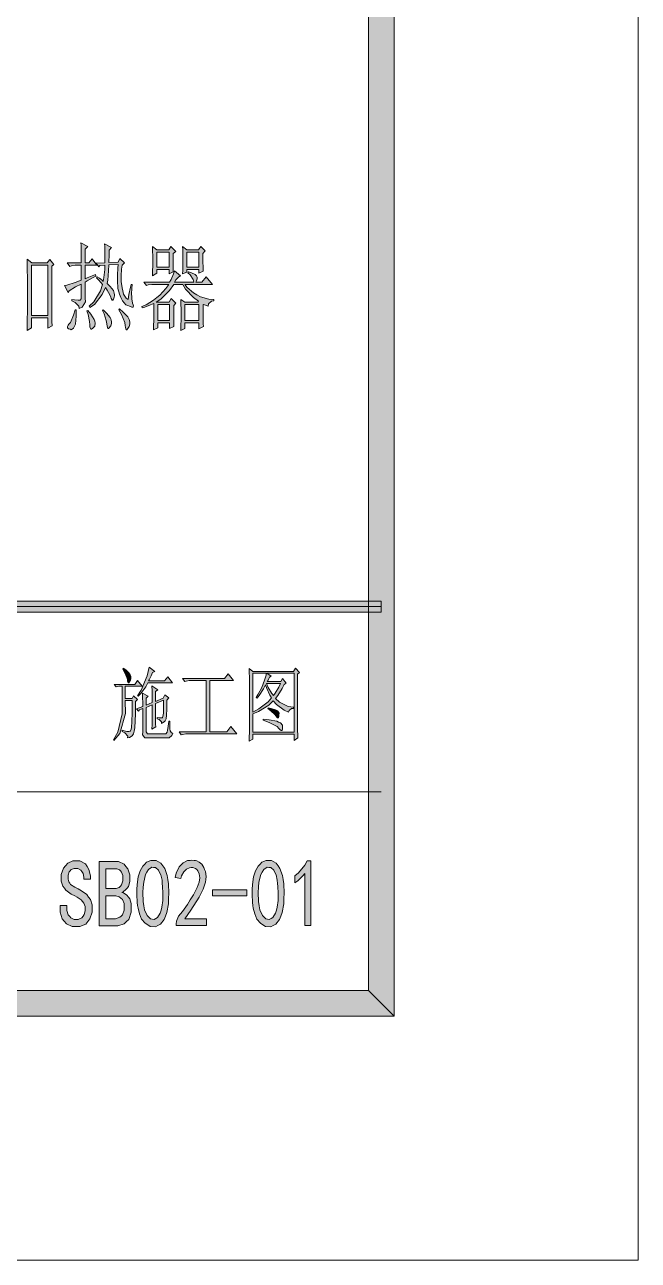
# Model space of a CAD drawing. Header units: millimetres. Extents: x 0 to 829, y 0 to 586.
# Drawn here: x 805.62 to 829.15, y 0 to 47.38 of the extents above; entities that cross this region are included whole.
import ezdxf

# ---------------------------------------------------------------- set-up
doc = ezdxf.new("R2010")
doc.units = ezdxf.units.MM

msp = doc.modelspace()

# ---------------------------------------------------------------- hatches: boundary and pattern name
h = msp.add_hatch(color=0)
h.dxf.hatch_style = 2
h.paths.add_polyline_path([(819.788528, 9.36625), (818.80075, 10.3505), (818.80075, 575.281778), (819.788528, 576.266028)])
h = msp.add_hatch(color=0)
h.dxf.hatch_style = 2
h.paths.add_polyline_path([(807.787028, 38.241111), (807.787028, 38.530389), (807.779972, 38.911389), (807.772917, 39.010167), (808.033972, 38.876111), (807.938722, 38.773806), (807.938722, 38.241111), (808.079833, 38.241111), (808.210361, 38.403389), (808.38675, 38.152917), (807.938722, 38.152917), (807.938722, 37.637861), (808.009278, 37.669611), (808.210361, 37.75075), (808.337361, 37.800139), (808.351472, 37.740167), (808.213889, 37.669611), (808.009278, 37.549667), (807.938722, 37.507333), (807.938722, 36.886444), (807.945778, 36.748861), (807.825833, 36.547778), (807.702361, 36.491333), (807.695306, 36.586583), (807.554194, 36.731222), (807.420139, 36.784139), (807.420139, 36.844111), (807.525972, 36.83), (807.670611, 36.812361), (807.709417, 36.812361), (807.748222, 36.812361), (807.787028, 36.865278), (807.787028, 36.918194), (807.787028, 37.43325), (807.571833, 37.330944), (807.324889, 37.168667), (807.289611, 37.108694), (807.1485, 37.373278), (807.236694, 37.387389), (807.554194, 37.489694), (807.787028, 37.581417), (807.787028, 38.152917), (807.631806, 38.152917), (807.554194, 38.152917), (807.413083, 38.13175), (807.349583, 38.110583), (807.24375, 38.241111)])
h = msp.add_hatch(color=0)
h.dxf.hatch_style = 2
h.paths.add_polyline_path([(808.362056, 38.227), (808.693667, 38.241111), (808.693667, 38.498639), (808.686611, 38.869056), (808.679556, 38.978417), (808.951194, 38.83025), (808.855944, 38.727944), (808.852417, 38.530389), (808.845361, 38.294028), (808.845361, 38.255222), (809.198139, 38.272861), (809.268694, 38.4175), (809.445083, 38.241111), (809.353361, 38.152917), (809.335722, 37.997694), (809.318083, 37.747222), (809.318083, 37.651972), (809.318083, 37.5285), (809.349833, 37.285083), (809.381583, 37.168667), (809.413333, 37.048722), (809.515639, 36.886444), (809.589722, 36.844111), (809.617944, 37.027556), (809.670861, 37.313306), (809.695556, 37.415611), (809.741417, 37.415611), (809.730833, 37.278028), (809.72025, 37.045194), (809.723778, 36.953472), (809.727306, 36.86175), (809.752, 36.703), (809.776694, 36.635972), (809.794333, 36.593639), (809.776694, 36.547778), (809.741417, 36.547778), (809.730833, 36.547778), (809.642639, 36.579528), (809.568556, 36.60775), (809.498, 36.635972), (809.367472, 36.791194), (809.311028, 36.918194), (809.254583, 37.041667), (809.194611, 37.267444), (809.187556, 37.366222), (809.1805, 37.465), (809.176972, 37.616694), (809.176972, 37.666083), (809.176972, 37.786028), (809.187556, 38.043556), (809.198139, 38.184667), (808.845361, 38.167028), (808.838306, 37.94125), (808.803028, 37.577889), (808.774806, 37.447361), (808.891222, 37.338), (809.02175, 37.17925), (809.035861, 37.129861), (809.046444, 37.084), (809.057028, 37.0205), (809.057028, 37.006389), (809.057028, 36.981694), (809.046444, 36.92525), (809.035861, 36.886444), (809.02175, 36.851167), (809.000583, 36.812361), (808.986472, 36.812361), (808.975889, 36.812361), (808.940611, 36.872333), (808.915917, 36.932306), (808.880639, 37.0205), (808.781861, 37.203944), (808.714833, 37.299194), (808.591361, 37.034611), (808.2915, 36.650083), (808.115111, 36.533667), (808.090417, 36.579528), (808.266806, 36.755917), (808.520806, 37.175722), (808.598417, 37.415611), (808.5455, 37.482639), (808.432611, 37.609639), (808.376167, 37.666083), (808.397333, 37.711944), (808.482, 37.659028), (808.598417, 37.570833), (808.633694, 37.535556), (808.658389, 37.683722), (808.686611, 37.990639), (808.693667, 38.152917), (808.503167, 38.138806), (808.457306, 38.096472)])
h = msp.add_hatch(color=0)
h.paths.add_polyline_path([(810.517528, 37.743694), (810.524583, 37.891861), (810.531639, 38.181139), (810.531639, 38.325778), (810.531639, 38.466889), (810.524583, 38.745583), (810.517528, 38.876111), (810.683333, 38.742056), (811.141944, 38.742056), (811.226611, 38.876111), (811.413583, 38.685611), (811.30775, 38.597417), (811.30775, 38.332833), (811.314806, 37.987111), (811.318333, 37.905972), (811.156056, 37.817778), (811.156056, 37.994167), (810.683333, 37.994167), (810.683333, 37.846)])
h.paths.add_polyline_path([(810.683333, 38.653861), (810.683333, 38.082361), (811.156056, 38.082361), (811.156056, 38.653861)])
h = msp.add_hatch(color=0)
h.paths.add_polyline_path([(811.674639, 37.817778), (811.678167, 37.948306), (811.685222, 38.216417), (811.685222, 38.354), (811.685222, 38.488056), (811.678167, 38.752639), (811.674639, 38.876111), (811.836917, 38.742056), (812.284944, 38.742056), (812.369611, 38.876111), (812.546, 38.699722), (812.45075, 38.597417), (812.45075, 38.354), (812.457806, 38.015333), (812.461333, 37.920083), (812.299056, 37.846), (812.299056, 37.994167), (811.836917, 37.994167), (811.836917, 37.891861)])
h.paths.add_polyline_path([(811.836917, 38.653861), (811.836917, 38.082361), (812.299056, 38.082361), (812.299056, 38.653861)])
h = msp.add_hatch(color=0)
h.paths.add_polyline_path([(806.654611, 38.114111), (806.654611, 36.505444), (806.654611, 36.329056), (806.661667, 35.990389), (806.665194, 35.828111), (806.499389, 35.739917), (806.499389, 36.138556), (805.874972, 36.138556), (805.874972, 35.754028), (805.712694, 35.651722), (805.716222, 35.881028), (805.723278, 36.565417), (805.723278, 37.024028), (805.723278, 37.479111), (805.716222, 38.1635), (805.712694, 38.392806), (805.889083, 38.244639), (806.478222, 38.244639), (806.584056, 38.378694), (806.73575, 38.184667)])
h.paths.add_polyline_path([(805.874972, 38.156444), (805.874972, 36.22675), (806.499389, 36.22675), (806.499389, 38.156444)])
h = msp.add_hatch(color=0)
h.paths.add_polyline_path([(812.461333, 36.6395), (812.461333, 36.329056), (812.468389, 35.90925), (812.475444, 35.799889), (812.299056, 35.711694), (812.299056, 35.948056), (811.766361, 35.948056), (811.766361, 35.725806), (811.604083, 35.651722), (811.607611, 35.806944), (811.614667, 36.113861), (811.614667, 36.262028), (811.614667, 36.413722), (811.607611, 36.706528), (811.604083, 36.844111), (811.766361, 36.741806), (812.263778, 36.741806), (812.284944, 36.770028), (812.087389, 36.911139), (811.784, 37.235694), (811.685222, 37.419139), (811.332444, 37.419139), (811.177222, 37.189833), (810.842083, 36.851167), (810.658639, 36.741806), (811.156056, 36.741806), (811.237194, 36.875861), (811.413583, 36.699472), (811.332444, 36.611278), (811.332444, 36.300833), (811.335972, 35.895139), (811.343028, 35.799889), (811.177222, 35.725806), (811.177222, 35.948056), (810.718611, 35.948056), (810.718611, 35.754028), (810.552806, 35.679944), (810.559861, 35.806944), (810.566917, 36.071528), (810.566917, 36.212639), (810.566917, 36.350222), (810.566917, 36.586583), (810.566917, 36.681833), (810.446972, 36.632444), (810.224722, 36.551306), (810.118889, 36.519556), (810.104778, 36.565417), (810.270583, 36.6395), (810.559861, 36.812361), (810.683333, 36.911139), (810.806806, 37.009917), (811.036111, 37.263917), (811.141944, 37.419139), (810.5775, 37.419139), (810.499889, 37.419139), (810.358778, 37.397972), (810.295278, 37.373278), (810.189444, 37.507333), (811.177222, 37.507333), (811.230139, 37.609639), (811.325389, 37.824833), (811.367722, 37.934194), (811.589972, 37.743694), (811.533528, 37.711944), (811.420639, 37.595528), (811.367722, 37.507333), (812.108556, 37.507333), (812.080333, 37.609639), (811.960389, 37.786028), (811.872194, 37.860111), (811.896889, 37.905972), (812.009778, 37.867167), (812.150889, 37.800139), (812.179111, 37.771917), (812.210861, 37.743694), (812.239083, 37.690778), (812.239083, 37.669611), (812.239083, 37.630806), (812.210861, 37.549667), (812.179111, 37.507333), (812.415472, 37.507333), (812.581278, 37.711944), (812.817639, 37.419139), (811.755778, 37.419139), (811.854556, 37.299194), (812.087389, 37.101639), (812.221444, 37.0205), (812.3555, 36.939361), (812.680056, 36.851167), (812.874083, 36.844111), (812.874083, 36.784139), (812.782361, 36.770028), (812.669472, 36.667722), (812.651833, 36.579528), (812.475444, 36.653611)])
h.paths.add_polyline_path([(811.766361, 36.653611), (811.766361, 36.03625), (812.299056, 36.03625), (812.299056, 36.653611)])
h.paths.add_polyline_path([(810.718611, 36.653611), (810.718611, 36.03625), (811.177222, 36.03625), (811.177222, 36.653611)])
h = msp.add_hatch(color=0)
h.dxf.hatch_style = 2
h.paths.add_polyline_path([(807.550667, 36.445472), (807.596528, 36.445472), (807.596528, 36.202056), (807.56125, 35.888083), (807.525972, 35.814), (807.490694, 35.739917), (807.406028, 35.679944), (807.356639, 35.697583), (807.303722, 35.711694), (807.254333, 35.754028), (807.254333, 35.785778), (807.254333, 35.806944), (807.286083, 35.856333), (807.314306, 35.888083), (807.374278, 35.962167), (807.490694, 36.240861)])
h = msp.add_hatch(color=0)
h.dxf.hatch_style = 2
h.paths.add_polyline_path([(808.044556, 36.41725), (808.157444, 36.283194), (808.284444, 36.078583), (808.302083, 36.0045), (808.319722, 35.930417), (808.302083, 35.817528), (808.266806, 35.775194), (808.231528, 35.736389), (808.185667, 35.697583), (808.175083, 35.697583), (808.150389, 35.697583), (808.122167, 35.785778), (808.115111, 35.873972), (808.108056, 35.997444), (808.051611, 36.262028), (807.998694, 36.403139)])
h = msp.add_hatch(color=0)
h.dxf.hatch_style = 2
h.paths.add_polyline_path([(808.633694, 36.445472), (808.757167, 36.322), (808.898278, 36.149139), (808.915917, 36.09975), (808.933556, 36.053889), (808.951194, 35.983333), (808.951194, 35.962167), (808.951194, 35.916306), (808.9265, 35.835167), (808.898278, 35.799889), (808.873583, 35.761083), (808.838306, 35.725806), (808.810083, 35.725806), (808.774806, 35.814), (808.764222, 35.902194), (808.746583, 36.032722), (808.661917, 36.29025), (808.598417, 36.41725)])
h = msp.add_hatch(color=0)
h.dxf.hatch_style = 2
h.paths.add_polyline_path([(809.222833, 36.445472), (809.258111, 36.477222), (809.399222, 36.350222), (809.568556, 36.173833), (809.59325, 36.124444), (809.621472, 36.071528), (809.646167, 35.983333), (809.646167, 35.944528), (809.646167, 35.895139), (809.625, 35.803417), (809.600306, 35.761083), (809.575611, 35.722278), (809.540333, 35.679944), (809.52975, 35.679944), (809.512111, 35.679944), (809.480361, 35.761083), (809.469778, 35.842222), (809.452139, 35.962167), (809.328667, 36.262028)])
h = msp.add_hatch(color=0)
h.dxf.hatch_style = 2
h.paths.add_polyline_path([(769.958667, 24.853194), (769.958667, 25.276528), (819.294639, 25.276528), (819.294639, 24.853194)])
h = msp.add_hatch(color=0)
h.dxf.hatch_style = 2
h.paths.add_polyline_path([(809.399222, 22.70125), (809.494472, 22.634222), (809.614417, 22.528389), (809.639111, 22.489583), (809.663806, 22.450778), (809.6885, 22.380222), (809.6885, 22.348472), (809.6885, 22.313194), (809.670861, 22.242639), (809.649694, 22.210889), (809.632056, 22.175611), (809.607361, 22.143861), (809.586194, 22.143861), (809.5615, 22.203833), (809.554444, 22.263806), (809.533278, 22.348472), (809.445083, 22.549556), (809.378056, 22.665972)])
h = msp.add_hatch(color=0)
h.dxf.hatch_style = 2
h.paths.add_polyline_path([(810.394056, 22.736528), (810.60925, 22.581306), (810.521056, 22.531917), (810.468139, 22.4155), (810.390528, 22.260278), (810.365833, 22.217944), (810.976139, 22.217944), (811.103139, 22.373167), (811.286583, 22.143861), (810.337611, 22.143861), (810.26, 21.992167), (810.076556, 21.731111), (809.970722, 21.625278), (809.938972, 21.646444), (810.090667, 21.858111), (810.316444, 22.404917)])
h = msp.add_hatch(color=0)
h.dxf.hatch_style = 2
h.paths.add_polyline_path([(811.671111, 22.302611), (813.279778, 22.302611), (813.424417, 22.482528), (813.629028, 22.232056), (812.718861, 22.232056), (812.718861, 20.2565), (813.367972, 20.2565), (813.53025, 20.461111), (813.7525, 20.182417), (811.858083, 20.182417), (811.794583, 20.182417), (811.678167, 20.164778), (811.62525, 20.147139), (811.537056, 20.2565), (812.574222, 20.2565), (812.574222, 22.232056), (811.992139, 22.232056), (811.928639, 22.232056), (811.812222, 22.210889), (811.759306, 22.19325)])
h = msp.add_hatch(color=0)
h.paths.add_polyline_path([(816.087889, 22.471944), (816.087889, 20.464639), (816.087889, 20.341167), (816.091417, 20.125972), (816.094944, 20.027194), (815.950306, 19.931944), (815.950306, 20.171833), (814.373389, 20.171833), (814.373389, 19.977806), (814.22875, 19.90725), (814.232278, 20.027194), (814.239333, 20.274139), (814.239333, 20.401139), (814.239333, 22.228528), (814.239333, 22.330833), (814.232278, 22.563667), (814.22875, 22.690667), (814.373389, 22.581306), (815.932667, 22.581306), (815.999694, 22.70125), (816.154917, 22.5425)])
h.paths.add_polyline_path([(814.373389, 20.245917), (815.950306, 20.245917), (815.950306, 22.507222), (814.906083, 22.507222), (815.068361, 22.397861), (815.011917, 22.362583), (814.983694, 22.309667), (814.937833, 22.221472), (814.923722, 22.19325), (815.438778, 22.19325), (815.505806, 22.302611), (815.650444, 22.133278), (815.572833, 22.073306), (815.491694, 21.925139), (815.322361, 21.660556), (815.234167, 21.540611), (815.385861, 21.3995), (815.728056, 21.237222), (815.922083, 21.212528), (815.922083, 21.163139), (815.848, 21.159611), (815.756278, 21.085528), (815.738639, 21.0185), (815.569306, 21.099639), (815.272972, 21.314833), (815.145972, 21.455944), (814.976639, 21.286611), (814.592111, 21.036139), (814.373389, 20.958528)])
h.paths.add_polyline_path([(814.373389, 22.507222), (814.373389, 21.0185), (814.599167, 21.141972), (814.955472, 21.413611), (815.078944, 21.565306), (815.015444, 21.674667), (814.906083, 21.921611), (814.856694, 22.059194), (814.779083, 21.9075), (814.616806, 21.6535), (814.528611, 21.551194), (814.500389, 21.575889), (814.578, 21.702889), (814.708528, 21.967472), (814.761444, 22.101528), (814.814361, 22.239111), (814.877861, 22.440194), (814.884917, 22.507222)])
h.paths.add_polyline_path([(814.8955, 22.119167), (814.962528, 21.967472), (815.093056, 21.734639), (815.156556, 21.649972), (815.223583, 21.745222), (815.361167, 21.981583), (815.428194, 22.119167)])
h = msp.add_hatch(color=0)
h.dxf.hatch_style = 2
h.paths.add_polyline_path([(809.039389, 19.931944), (809.02175, 19.953111), (809.184028, 20.245917), (809.349833, 20.958528), (809.349833, 21.381861), (809.349833, 22.013333), (809.233417, 22.013333), (809.127583, 21.988639), (809.049972, 22.083889), (809.843722, 22.083889), (809.949556, 22.228528), (810.122417, 22.013333), (809.476833, 22.013333), (809.476833, 21.537083), (809.737889, 21.537083), (809.794333, 21.646444), (809.938972, 21.501806), (809.871944, 21.43125), (809.861361, 20.958528), (809.843722, 20.418778), (809.833139, 20.35175), (809.822556, 20.284722), (809.787278, 20.182417), (809.762583, 20.147139), (809.734361, 20.111861), (809.635583, 20.051889), (809.5615, 20.027194), (809.568556, 20.094222), (809.462722, 20.221222), (809.349833, 20.281194), (809.360417, 20.330583), (809.430972, 20.305889), (809.540333, 20.277667), (809.575611, 20.274139), (809.614417, 20.270611), (809.660278, 20.284722), (809.674389, 20.305889), (809.684972, 20.323528), (809.709667, 20.422306), (809.716722, 20.503444), (809.727306, 20.584583), (809.741417, 21.067889), (809.744944, 21.466528), (809.476833, 21.466528), (809.483889, 20.965583), (809.268694, 20.196528)])
h = msp.add_hatch(color=0)
h.dxf.hatch_style = 2
h.paths.add_polyline_path([(810.270583, 21.286611), (810.510472, 21.381861), (810.510472, 21.515917), (810.506944, 21.836944), (810.499889, 22.023917), (810.725667, 21.879278), (810.637472, 21.805194), (810.637472, 21.43125), (810.92675, 21.551194), (810.986722, 21.68525), (811.141944, 21.561778), (811.071389, 21.477111), (811.067861, 21.187833), (811.057278, 20.852694), (811.046694, 20.806833), (811.039639, 20.760972), (811.011417, 20.690417), (810.99025, 20.66925), (810.969083, 20.644556), (810.909111, 20.602222), (810.870306, 20.584583), (810.86325, 20.644556), (810.778583, 20.73275), (810.693917, 20.7645), (810.693917, 20.813889), (810.771528, 20.799778), (810.870306, 20.79625), (810.887944, 20.799778), (810.909111, 20.806833), (810.933806, 20.905611), (810.937333, 20.993806), (810.937333, 21.085528), (810.940861, 21.328944), (810.947917, 21.477111), (810.637472, 21.346583), (810.637472, 20.824472), (810.637472, 20.739806), (810.641, 20.552833), (810.648056, 20.450528), (810.499889, 20.365861), (810.506944, 20.54225), (810.510472, 21.007917), (810.510472, 21.297194), (810.270583, 21.201944), (810.270583, 20.341167), (810.270583, 20.263556), (810.327028, 20.182417), (810.387, 20.182417), (810.993778, 20.182417), (811.032583, 20.182417), (811.0855, 20.252972), (811.096083, 20.323528), (811.110194, 20.394083), (811.131361, 20.563417), (811.141944, 20.66925), (811.18075, 20.66925), (811.18075, 20.595167), (811.184278, 20.450528), (811.187806, 20.376444), (811.194861, 20.305889), (811.247778, 20.221222), (811.293639, 20.207111), (811.261889, 20.122444), (811.156056, 20.037778), (811.081972, 20.037778), (810.327028, 20.037778), (810.231778, 20.03425), (810.140056, 20.147139), (810.143583, 20.267083), (810.143583, 21.152556), (810.027167, 21.103167), (809.988361, 21.053778), (809.900167, 21.138444), (810.143583, 21.237222), (810.143583, 21.350111), (810.140056, 21.604111), (810.133, 21.745222), (810.35525, 21.625278), (810.270583, 21.551194)])
h = msp.add_hatch(color=0)
h.dxf.hatch_style = 2
h.paths.add_polyline_path([(814.955472, 21.187833), (815.068361, 21.159611), (815.234167, 21.103167), (815.283556, 21.078472), (815.332944, 21.057306), (815.375278, 20.972639), (815.37175, 20.916194), (815.364694, 20.85975), (815.347056, 20.803306), (815.332944, 20.803306), (815.315306, 20.803306), (815.283556, 20.831528), (815.262389, 20.863278), (815.216528, 20.92325), (815.05425, 21.067889), (814.944889, 21.152556)])
h = msp.add_hatch(color=0)
h.dxf.hatch_style = 2
h.paths.add_polyline_path([(814.7685, 20.753917), (814.994278, 20.722167), (815.287083, 20.665722), (815.354111, 20.6375), (815.424667, 20.612806), (815.502278, 20.517556), (815.505806, 20.450528), (815.509333, 20.3835), (815.491694, 20.316472), (815.467, 20.316472), (815.452889, 20.316472), (815.4035, 20.355278), (815.37175, 20.390556), (815.297667, 20.464639), (814.997806, 20.619861), (814.7685, 20.704528)])
h = msp.add_hatch(color=0)
h.dxf.hatch_style = 2
h.paths.add_polyline_path([(808.206833, 13.518444), (808.206833, 13.352639), (808.122167, 13.088056), (808.0375, 12.992806), (807.956361, 12.894028), (807.727056, 12.798778), (807.582417, 12.798778), (807.437778, 12.798778), (807.215528, 12.897556), (807.134389, 12.999861), (807.05325, 13.098639), (806.972111, 13.352639), (806.972111, 13.504333), (806.972111, 13.603111), (807.236694, 13.603111), (807.236694, 13.518444), (807.236694, 13.409083), (807.289611, 13.243278), (807.342528, 13.186833), (807.391917, 13.130389), (807.515389, 13.070417), (807.582417, 13.070417), (807.674139, 13.070417), (807.811722, 13.133917), (807.854056, 13.193889), (807.896389, 13.253861), (807.938722, 13.402028), (807.938722, 13.490222), (807.938722, 13.560778), (807.889333, 13.694833), (807.836417, 13.754806), (807.7835, 13.814778), (807.635333, 13.927667), (807.536556, 13.977056), (807.398972, 14.044083), (807.201417, 14.188722), (807.141444, 14.266333), (807.077944, 14.343944), (807.017972, 14.530917), (807.017972, 14.640278), (807.017972, 14.791972), (807.102639, 15.035389), (807.187306, 15.130639), (807.268444, 15.222361), (807.469528, 15.317611), (807.582417, 15.317611), (807.734111, 15.317611), (807.949306, 15.204722), (808.016333, 15.095361), (808.079833, 14.982472), (808.146861, 14.742583), (808.146861, 14.612056), (807.882278, 14.612056), (807.889333, 14.689667), (807.854056, 14.834306), (807.81525, 14.901333), (807.772917, 14.964833), (807.6565, 15.028333), (807.582417, 15.028333), (807.515389, 15.028333), (807.406028, 14.982472), (807.363694, 14.936611), (807.324889, 14.89075), (807.282556, 14.76375), (807.282556, 14.682611), (807.282556, 14.619111), (807.314306, 14.506222), (807.346056, 14.460361), (807.377806, 14.4145), (807.543611, 14.301611), (807.674139, 14.238111), (807.801139, 14.171083), (807.998694, 14.019389), (808.065722, 13.927667), (808.136278, 13.839472), (808.206833, 13.631333)])
h = msp.add_hatch(color=0)
h.paths.add_polyline_path([(809.702611, 13.560778), (809.702611, 13.352639), (809.610889, 13.063361), (809.519167, 12.98575), (809.427444, 12.904611), (809.191083, 12.827), (809.046444, 12.827), (808.471417, 12.827), (808.471417, 15.289389), (809.067611, 15.289389), (809.21225, 15.289389), (809.427444, 15.194139), (809.501528, 15.102417), (809.572083, 15.007167), (809.646167, 14.784917), (809.646167, 14.654389), (809.646167, 14.523861), (809.596778, 14.333361), (809.547389, 14.273389), (809.498, 14.213417), (809.399222, 14.12875), (809.346306, 14.107583), (809.413333, 14.086417), (809.540333, 13.994694), (809.59325, 13.927667), (809.649694, 13.860639), (809.702611, 13.677194)])
h.paths.add_polyline_path([(809.427444, 13.560778), (809.427444, 13.677194), (809.367472, 13.839472), (809.303972, 13.885333), (809.244, 13.931194), (809.109944, 13.977056), (809.035861, 13.977056), (808.736, 13.977056), (808.736, 13.098639), (809.000583, 13.098639), (809.102889, 13.098639), (809.261639, 13.151556), (809.318083, 13.200944), (809.371, 13.250333), (809.427444, 13.43025)])
h.paths.add_polyline_path([(809.381583, 14.654389), (809.381583, 14.749639), (809.335722, 14.883694), (809.293389, 14.929556), (809.251056, 14.971889), (809.145222, 15.014222), (809.081722, 15.014222), (808.736, 15.014222), (808.736, 14.252222), (809.067611, 14.252222), (809.131111, 14.252222), (809.240472, 14.298083), (809.286333, 14.343944), (809.335722, 14.393333), (809.381583, 14.548556)])
h = msp.add_hatch(color=0)
h.paths.add_polyline_path([(809.921333, 14.216944), (809.928389, 14.407444), (809.970722, 14.707306), (810.009528, 14.820194), (810.044806, 14.933083), (810.150639, 15.116528), (810.221194, 15.187083), (810.29175, 15.261167), (810.461083, 15.331722), (810.559861, 15.331722), (810.662167, 15.331722), (810.838556, 15.225889), (810.912639, 15.123583), (810.986722, 15.01775), (811.0855, 14.756694), (811.106667, 14.597944), (811.131361, 14.439194), (811.145472, 14.075833), (811.138417, 13.871222), (811.127833, 13.666611), (811.071389, 13.331472), (811.022, 13.200944), (810.972611, 13.070417), (810.824444, 12.8905), (810.729194, 12.841111), (810.630417, 12.791722), (810.432861, 12.802306), (810.337611, 12.862278), (810.238833, 12.92225), (810.10125, 13.084528), (810.058917, 13.186833), (810.020111, 13.285611), (809.963667, 13.500806), (809.946028, 13.610167), (809.928389, 13.723056), (809.914278, 14.026444)])
h.paths.add_polyline_path([(810.16475, 14.301611), (810.147111, 14.104056), (810.157694, 13.751278), (810.185917, 13.596056), (810.214139, 13.440833), (810.309389, 13.222111), (810.376417, 13.158611), (810.443444, 13.091583), (810.5775, 13.066889), (810.648056, 13.105694), (810.715083, 13.148028), (810.817389, 13.306778), (810.849139, 13.423194), (810.880889, 13.543139), (810.912639, 13.800667), (810.912639, 13.941778), (810.912639, 14.082889), (810.902056, 14.336889), (810.895, 14.453306), (810.887944, 14.569722), (810.835028, 14.777861), (810.792694, 14.869583), (810.746833, 14.964833), (810.633944, 15.060083), (810.559861, 15.067139), (810.489306, 15.070667), (810.362306, 14.978944), (810.305861, 14.883694), (810.252944, 14.791972), (810.182389, 14.499167)])
h = msp.add_hatch(color=0)
h.dxf.hatch_style = 2
h.paths.add_polyline_path([(811.431222, 12.897556), (811.43475, 13.006917), (811.515889, 13.200944), (811.5935, 13.285611), (811.667583, 13.373806), (811.858083, 13.641917), (811.970972, 13.825361), (812.087389, 14.012333), (812.235556, 14.294556), (812.270833, 14.396861), (812.306111, 14.495639), (812.330806, 14.6685), (812.32375, 14.742583), (812.313167, 14.813139), (812.26025, 14.933083), (812.214389, 14.978944), (812.168528, 15.024806), (812.062694, 15.067139), (811.999194, 15.056556), (811.939222, 15.0495), (811.826333, 14.993056), (811.769889, 14.943667), (811.716972, 14.894278), (811.632306, 14.742583), (811.604083, 14.640278), (811.385361, 14.682611), (811.431222, 14.848417), (811.547639, 15.091833), (811.621722, 15.165917), (811.692278, 15.24), (811.861611, 15.324667), (811.960389, 15.331722), (812.016833, 15.338778), (812.122667, 15.33525), (812.168528, 15.324667), (812.214389, 15.314083), (812.309639, 15.264694), (812.359028, 15.222361), (812.408417, 15.183556), (812.486028, 15.063611), (812.517778, 14.986), (812.549528, 14.908389), (812.574222, 14.717889), (812.563639, 14.605), (812.556583, 14.492111), (812.468389, 14.227528), (812.38725, 14.072306), (812.306111, 13.917083), (811.995667, 13.43025), (811.766361, 13.098639), (812.595389, 13.098639), (812.595389, 12.841111), (811.431222, 12.841111)])
h = msp.add_hatch(color=0)
h.paths.add_polyline_path([(814.345167, 14.216944), (814.352222, 14.407444), (814.394556, 14.707306), (814.429833, 14.820194), (814.468639, 14.933083), (814.574472, 15.116528), (814.645028, 15.187083), (814.712056, 15.261167), (814.884917, 15.331722), (814.983694, 15.331722), (815.086, 15.331722), (815.262389, 15.225889), (815.336472, 15.123583), (815.410556, 15.01775), (815.509333, 14.756694), (815.5305, 14.597944), (815.555194, 14.439194), (815.569306, 14.075833), (815.558722, 13.871222), (815.551667, 13.666611), (815.495222, 13.331472), (815.445833, 13.200944), (815.396444, 13.070417), (815.248278, 12.8905), (815.153028, 12.841111), (815.05425, 12.791722), (814.856694, 12.802306), (814.757917, 12.862278), (814.662667, 12.92225), (814.525083, 13.084528), (814.48275, 13.186833), (814.443944, 13.285611), (814.383972, 13.500806), (814.366333, 13.610167), (814.352222, 13.723056), (814.338111, 14.026444)])
h.paths.add_polyline_path([(814.588583, 14.301611), (814.570944, 14.104056), (814.581528, 13.751278), (814.60975, 13.596056), (814.637972, 13.440833), (814.733222, 13.222111), (814.80025, 13.158611), (814.867278, 13.091583), (815.001333, 13.066889), (815.071889, 13.105694), (815.138917, 13.148028), (815.241222, 13.306778), (815.272972, 13.423194), (815.304722, 13.543139), (815.336472, 13.800667), (815.336472, 13.941778), (815.336472, 14.082889), (815.325889, 14.336889), (815.318833, 14.453306), (815.30825, 14.569722), (815.258861, 14.777861), (815.213, 14.869583), (815.170667, 14.964833), (815.057778, 15.060083), (814.983694, 15.067139), (814.913139, 15.070667), (814.786139, 14.978944), (814.729694, 14.883694), (814.676778, 14.791972), (814.602694, 14.499167)])
h = msp.add_hatch(color=0)
h.dxf.hatch_style = 2
h.paths.add_polyline_path([(816.359528, 14.82725), (816.285444, 14.735528), (816.094944, 14.555611), (815.982056, 14.467417), (815.982056, 14.742583), (816.123167, 14.862528), (816.359528, 15.151806), (816.45125, 15.317611), (816.592361, 15.317611), (816.592361, 12.841111), (816.359528, 12.841111)])
h = msp.add_hatch(color=0)
h.dxf.hatch_style = 2
h.paths.add_polyline_path([(814.137028, 13.977056), (812.824694, 13.977056), (812.824694, 14.209889), (814.137028, 14.209889)])
h = msp.add_hatch(color=0)
h.dxf.hatch_style = 2
h.paths.add_polyline_path([(24.154694, 9.36625), (25.142472, 10.3505), (818.80075, 10.3505), (819.788528, 9.36625)])

# ---------------------------------------------------------------- linework, layer by layer
at = {"color": 0, "lineweight": 0}
for points in [[(0, 0), (0, 585.632278), (829.154778, 585.632278), (829.154778, 0)], [(819.788528, 9.36625), (818.80075, 10.3505), (818.80075, 575.281778), (819.788528, 576.266028)], [(807.787028, 38.241111), (807.787028, 38.530389), (807.779972, 38.911389), (807.772917, 39.010167), (808.033972, 38.876111), (807.938722, 38.773806), (807.938722, 38.241111), (808.079833, 38.241111), (808.210361, 38.403389), (808.38675, 38.152917), (807.938722, 38.152917), (807.938722, 37.637861), (808.009278, 37.669611), (808.210361, 37.75075), (808.337361, 37.800139), (808.351472, 37.740167), (808.213889, 37.669611), (808.009278, 37.549667), (807.938722, 37.507333), (807.938722, 36.886444), (807.945778, 36.748861), (807.825833, 36.547778), (807.702361, 36.491333), (807.695306, 36.586583), (807.554194, 36.731222), (807.420139, 36.784139), (807.420139, 36.844111), (807.525972, 36.83), (807.670611, 36.812361), (807.709417, 36.812361), (807.748222, 36.812361), (807.787028, 36.865278), (807.787028, 36.918194), (807.787028, 37.43325), (807.571833, 37.330944), (807.324889, 37.168667), (807.289611, 37.108694), (807.1485, 37.373278), (807.236694, 37.387389), (807.554194, 37.489694), (807.787028, 37.581417), (807.787028, 38.152917), (807.631806, 38.152917), (807.554194, 38.152917), (807.413083, 38.13175), (807.349583, 38.110583), (807.24375, 38.241111)], [(808.362056, 38.227), (808.693667, 38.241111), (808.693667, 38.498639), (808.686611, 38.869056), (808.679556, 38.978417), (808.951194, 38.83025), (808.855944, 38.727944), (808.852417, 38.530389), (808.845361, 38.294028), (808.845361, 38.255222), (809.198139, 38.272861), (809.268694, 38.4175), (809.445083, 38.241111), (809.353361, 38.152917), (809.335722, 37.997694), (809.318083, 37.747222), (809.318083, 37.651972), (809.318083, 37.5285), (809.349833, 37.285083), (809.381583, 37.168667), (809.413333, 37.048722), (809.515639, 36.886444), (809.589722, 36.844111), (809.617944, 37.027556), (809.670861, 37.313306), (809.695556, 37.415611), (809.741417, 37.415611), (809.730833, 37.278028), (809.72025, 37.045194), (809.723778, 36.953472), (809.727306, 36.86175), (809.752, 36.703), (809.776694, 36.635972), (809.794333, 36.593639), (809.776694, 36.547778), (809.741417, 36.547778), (809.730833, 36.547778), (809.642639, 36.579528), (809.568556, 36.60775), (809.498, 36.635972), (809.367472, 36.791194), (809.311028, 36.918194), (809.254583, 37.041667), (809.194611, 37.267444), (809.187556, 37.366222), (809.1805, 37.465), (809.176972, 37.616694), (809.176972, 37.666083), (809.176972, 37.786028), (809.187556, 38.043556), (809.198139, 38.184667), (808.845361, 38.167028), (808.838306, 37.94125), (808.803028, 37.577889), (808.774806, 37.447361), (808.891222, 37.338), (809.02175, 37.17925), (809.035861, 37.129861), (809.046444, 37.084), (809.057028, 37.0205), (809.057028, 37.006389), (809.057028, 36.981694), (809.046444, 36.92525), (809.035861, 36.886444), (809.02175, 36.851167), (809.000583, 36.812361), (808.986472, 36.812361), (808.975889, 36.812361), (808.940611, 36.872333), (808.915917, 36.932306), (808.880639, 37.0205), (808.781861, 37.203944), (808.714833, 37.299194), (808.591361, 37.034611), (808.2915, 36.650083), (808.115111, 36.533667), (808.090417, 36.579528), (808.266806, 36.755917), (808.520806, 37.175722), (808.598417, 37.415611), (808.5455, 37.482639), (808.432611, 37.609639), (808.376167, 37.666083), (808.397333, 37.711944), (808.482, 37.659028), (808.598417, 37.570833), (808.633694, 37.535556), (808.658389, 37.683722), (808.686611, 37.990639), (808.693667, 38.152917), (808.503167, 38.138806), (808.457306, 38.096472)], [(810.517528, 37.743694), (810.524583, 37.891861), (810.531639, 38.181139), (810.531639, 38.325778), (810.531639, 38.466889), (810.524583, 38.745583), (810.517528, 38.876111), (810.683333, 38.742056), (811.141944, 38.742056), (811.226611, 38.876111), (811.413583, 38.685611), (811.30775, 38.597417), (811.30775, 38.332833), (811.314806, 37.987111), (811.318333, 37.905972), (811.156056, 37.817778), (811.156056, 37.994167), (810.683333, 37.994167), (810.683333, 37.846)], [(811.674639, 37.817778), (811.678167, 37.948306), (811.685222, 38.216417), (811.685222, 38.354), (811.685222, 38.488056), (811.678167, 38.752639), (811.674639, 38.876111), (811.836917, 38.742056), (812.284944, 38.742056), (812.369611, 38.876111), (812.546, 38.699722), (812.45075, 38.597417), (812.45075, 38.354), (812.457806, 38.015333), (812.461333, 37.920083), (812.299056, 37.846), (812.299056, 37.994167), (811.836917, 37.994167), (811.836917, 37.891861)], [(806.654611, 38.114111), (806.654611, 36.505444), (806.654611, 36.329056), (806.661667, 35.990389), (806.665194, 35.828111), (806.499389, 35.739917), (806.499389, 36.138556), (805.874972, 36.138556), (805.874972, 35.754028), (805.712694, 35.651722), (805.716222, 35.881028), (805.723278, 36.565417), (805.723278, 37.024028), (805.723278, 37.479111), (805.716222, 38.1635), (805.712694, 38.392806), (805.889083, 38.244639), (806.478222, 38.244639), (806.584056, 38.378694), (806.73575, 38.184667)], [(810.683333, 38.653861), (810.683333, 38.082361), (811.156056, 38.082361), (811.156056, 38.653861)], [(811.836917, 38.653861), (811.836917, 38.082361), (812.299056, 38.082361), (812.299056, 38.653861)], [(805.874972, 38.156444), (805.874972, 36.22675), (806.499389, 36.22675), (806.499389, 38.156444)], [(812.461333, 36.6395), (812.461333, 36.329056), (812.468389, 35.90925), (812.475444, 35.799889), (812.299056, 35.711694), (812.299056, 35.948056), (811.766361, 35.948056), (811.766361, 35.725806), (811.604083, 35.651722), (811.607611, 35.806944), (811.614667, 36.113861), (811.614667, 36.262028), (811.614667, 36.413722), (811.607611, 36.706528), (811.604083, 36.844111), (811.766361, 36.741806), (812.263778, 36.741806), (812.284944, 36.770028), (812.087389, 36.911139), (811.784, 37.235694), (811.685222, 37.419139), (811.332444, 37.419139), (811.177222, 37.189833), (810.842083, 36.851167), (810.658639, 36.741806), (811.156056, 36.741806), (811.237194, 36.875861), (811.413583, 36.699472), (811.332444, 36.611278), (811.332444, 36.300833), (811.335972, 35.895139), (811.343028, 35.799889), (811.177222, 35.725806), (811.177222, 35.948056), (810.718611, 35.948056), (810.718611, 35.754028), (810.552806, 35.679944), (810.559861, 35.806944), (810.566917, 36.071528), (810.566917, 36.212639), (810.566917, 36.350222), (810.566917, 36.586583), (810.566917, 36.681833), (810.446972, 36.632444), (810.224722, 36.551306), (810.118889, 36.519556), (810.104778, 36.565417), (810.270583, 36.6395), (810.559861, 36.812361), (810.683333, 36.911139), (810.806806, 37.009917), (811.036111, 37.263917), (811.141944, 37.419139), (810.5775, 37.419139), (810.499889, 37.419139), (810.358778, 37.397972), (810.295278, 37.373278), (810.189444, 37.507333), (811.177222, 37.507333), (811.230139, 37.609639), (811.325389, 37.824833), (811.367722, 37.934194), (811.589972, 37.743694), (811.533528, 37.711944), (811.420639, 37.595528), (811.367722, 37.507333), (812.108556, 37.507333), (812.080333, 37.609639), (811.960389, 37.786028), (811.872194, 37.860111), (811.896889, 37.905972), (812.009778, 37.867167), (812.150889, 37.800139), (812.179111, 37.771917), (812.210861, 37.743694), (812.239083, 37.690778), (812.239083, 37.669611), (812.239083, 37.630806), (812.210861, 37.549667), (812.179111, 37.507333), (812.415472, 37.507333), (812.581278, 37.711944), (812.817639, 37.419139), (811.755778, 37.419139), (811.854556, 37.299194), (812.087389, 37.101639), (812.221444, 37.0205), (812.3555, 36.939361), (812.680056, 36.851167), (812.874083, 36.844111), (812.874083, 36.784139), (812.782361, 36.770028), (812.669472, 36.667722), (812.651833, 36.579528), (812.475444, 36.653611)], [(810.718611, 36.653611), (810.718611, 36.03625), (811.177222, 36.03625), (811.177222, 36.653611)], [(811.766361, 36.653611), (811.766361, 36.03625), (812.299056, 36.03625), (812.299056, 36.653611)], [(807.550667, 36.445472), (807.596528, 36.445472), (807.596528, 36.202056), (807.56125, 35.888083), (807.525972, 35.814), (807.490694, 35.739917), (807.406028, 35.679944), (807.356639, 35.697583), (807.303722, 35.711694), (807.254333, 35.754028), (807.254333, 35.785778), (807.254333, 35.806944), (807.286083, 35.856333), (807.314306, 35.888083), (807.374278, 35.962167), (807.490694, 36.240861)], [(808.044556, 36.41725), (808.157444, 36.283194), (808.284444, 36.078583), (808.302083, 36.0045), (808.319722, 35.930417), (808.302083, 35.817528), (808.266806, 35.775194), (808.231528, 35.736389), (808.185667, 35.697583), (808.175083, 35.697583), (808.150389, 35.697583), (808.122167, 35.785778), (808.115111, 35.873972), (808.108056, 35.997444), (808.051611, 36.262028), (807.998694, 36.403139)], [(808.633694, 36.445472), (808.757167, 36.322), (808.898278, 36.149139), (808.915917, 36.09975), (808.933556, 36.053889), (808.951194, 35.983333), (808.951194, 35.962167), (808.951194, 35.916306), (808.9265, 35.835167), (808.898278, 35.799889), (808.873583, 35.761083), (808.838306, 35.725806), (808.810083, 35.725806), (808.774806, 35.814), (808.764222, 35.902194), (808.746583, 36.032722), (808.661917, 36.29025), (808.598417, 36.41725)], [(809.222833, 36.445472), (809.258111, 36.477222), (809.399222, 36.350222), (809.568556, 36.173833), (809.59325, 36.124444), (809.621472, 36.071528), (809.646167, 35.983333), (809.646167, 35.944528), (809.646167, 35.895139), (809.625, 35.803417), (809.600306, 35.761083), (809.575611, 35.722278), (809.540333, 35.679944), (809.52975, 35.679944), (809.512111, 35.679944), (809.480361, 35.761083), (809.469778, 35.842222), (809.452139, 35.962167), (809.328667, 36.262028)], [(769.958667, 24.853194), (769.958667, 25.276528), (819.294639, 25.276528), (819.294639, 24.853194)], [(809.399222, 22.70125), (809.494472, 22.634222), (809.614417, 22.528389), (809.639111, 22.489583), (809.663806, 22.450778), (809.6885, 22.380222), (809.6885, 22.348472), (809.6885, 22.313194), (809.670861, 22.242639), (809.649694, 22.210889), (809.632056, 22.175611), (809.607361, 22.143861), (809.586194, 22.143861), (809.5615, 22.203833), (809.554444, 22.263806), (809.533278, 22.348472), (809.445083, 22.549556), (809.378056, 22.665972)], [(810.394056, 22.736528), (810.60925, 22.581306), (810.521056, 22.531917), (810.468139, 22.4155), (810.390528, 22.260278), (810.365833, 22.217944), (810.976139, 22.217944), (811.103139, 22.373167), (811.286583, 22.143861), (810.337611, 22.143861), (810.26, 21.992167), (810.076556, 21.731111), (809.970722, 21.625278), (809.938972, 21.646444), (810.090667, 21.858111), (810.316444, 22.404917)], [(811.671111, 22.302611), (813.279778, 22.302611), (813.424417, 22.482528), (813.629028, 22.232056), (812.718861, 22.232056), (812.718861, 20.2565), (813.367972, 20.2565), (813.53025, 20.461111), (813.7525, 20.182417), (811.858083, 20.182417), (811.794583, 20.182417), (811.678167, 20.164778), (811.62525, 20.147139), (811.537056, 20.2565), (812.574222, 20.2565), (812.574222, 22.232056), (811.992139, 22.232056), (811.928639, 22.232056), (811.812222, 22.210889), (811.759306, 22.19325)], [(816.087889, 22.471944), (816.087889, 20.464639), (816.087889, 20.341167), (816.091417, 20.125972), (816.094944, 20.027194), (815.950306, 19.931944), (815.950306, 20.171833), (814.373389, 20.171833), (814.373389, 19.977806), (814.22875, 19.90725), (814.232278, 20.027194), (814.239333, 20.274139), (814.239333, 20.401139), (814.239333, 22.228528), (814.239333, 22.330833), (814.232278, 22.563667), (814.22875, 22.690667), (814.373389, 22.581306), (815.932667, 22.581306), (815.999694, 22.70125), (816.154917, 22.5425)], [(814.373389, 20.245917), (815.950306, 20.245917), (815.950306, 22.507222), (814.906083, 22.507222), (815.068361, 22.397861), (815.011917, 22.362583), (814.983694, 22.309667), (814.937833, 22.221472), (814.923722, 22.19325), (815.438778, 22.19325), (815.505806, 22.302611), (815.650444, 22.133278), (815.572833, 22.073306), (815.491694, 21.925139), (815.322361, 21.660556), (815.234167, 21.540611), (815.385861, 21.3995), (815.728056, 21.237222), (815.922083, 21.212528), (815.922083, 21.163139), (815.848, 21.159611), (815.756278, 21.085528), (815.738639, 21.0185), (815.569306, 21.099639), (815.272972, 21.314833), (815.145972, 21.455944), (814.976639, 21.286611), (814.592111, 21.036139), (814.373389, 20.958528)], [(814.373389, 22.507222), (814.373389, 21.0185), (814.599167, 21.141972), (814.955472, 21.413611), (815.078944, 21.565306), (815.015444, 21.674667), (814.906083, 21.921611), (814.856694, 22.059194), (814.779083, 21.9075), (814.616806, 21.6535), (814.528611, 21.551194), (814.500389, 21.575889), (814.578, 21.702889), (814.708528, 21.967472), (814.761444, 22.101528), (814.814361, 22.239111), (814.877861, 22.440194), (814.884917, 22.507222)], [(809.039389, 19.931944), (809.02175, 19.953111), (809.184028, 20.245917), (809.349833, 20.958528), (809.349833, 21.381861), (809.349833, 22.013333), (809.233417, 22.013333), (809.127583, 21.988639), (809.049972, 22.083889), (809.843722, 22.083889), (809.949556, 22.228528), (810.122417, 22.013333), (809.476833, 22.013333), (809.476833, 21.537083), (809.737889, 21.537083), (809.794333, 21.646444), (809.938972, 21.501806), (809.871944, 21.43125), (809.861361, 20.958528), (809.843722, 20.418778), (809.833139, 20.35175), (809.822556, 20.284722), (809.787278, 20.182417), (809.762583, 20.147139), (809.734361, 20.111861), (809.635583, 20.051889), (809.5615, 20.027194), (809.568556, 20.094222), (809.462722, 20.221222), (809.349833, 20.281194), (809.360417, 20.330583), (809.430972, 20.305889), (809.540333, 20.277667), (809.575611, 20.274139), (809.614417, 20.270611), (809.660278, 20.284722), (809.674389, 20.305889), (809.684972, 20.323528), (809.709667, 20.422306), (809.716722, 20.503444), (809.727306, 20.584583), (809.741417, 21.067889), (809.744944, 21.466528), (809.476833, 21.466528), (809.483889, 20.965583), (809.268694, 20.196528)], [(810.270583, 21.286611), (810.510472, 21.381861), (810.510472, 21.515917), (810.506944, 21.836944), (810.499889, 22.023917), (810.725667, 21.879278), (810.637472, 21.805194), (810.637472, 21.43125), (810.92675, 21.551194), (810.986722, 21.68525), (811.141944, 21.561778), (811.071389, 21.477111), (811.067861, 21.187833), (811.057278, 20.852694), (811.046694, 20.806833), (811.039639, 20.760972), (811.011417, 20.690417), (810.99025, 20.66925), (810.969083, 20.644556), (810.909111, 20.602222), (810.870306, 20.584583), (810.86325, 20.644556), (810.778583, 20.73275), (810.693917, 20.7645), (810.693917, 20.813889), (810.771528, 20.799778), (810.870306, 20.79625), (810.887944, 20.799778), (810.909111, 20.806833), (810.933806, 20.905611), (810.937333, 20.993806), (810.937333, 21.085528), (810.940861, 21.328944), (810.947917, 21.477111), (810.637472, 21.346583), (810.637472, 20.824472), (810.637472, 20.739806), (810.641, 20.552833), (810.648056, 20.450528), (810.499889, 20.365861), (810.506944, 20.54225), (810.510472, 21.007917), (810.510472, 21.297194), (810.270583, 21.201944), (810.270583, 20.341167), (810.270583, 20.263556), (810.327028, 20.182417), (810.387, 20.182417), (810.993778, 20.182417), (811.032583, 20.182417), (811.0855, 20.252972), (811.096083, 20.323528), (811.110194, 20.394083), (811.131361, 20.563417), (811.141944, 20.66925), (811.18075, 20.66925), (811.18075, 20.595167), (811.184278, 20.450528), (811.187806, 20.376444), (811.194861, 20.305889), (811.247778, 20.221222), (811.293639, 20.207111), (811.261889, 20.122444), (811.156056, 20.037778), (811.081972, 20.037778), (810.327028, 20.037778), (810.231778, 20.03425), (810.140056, 20.147139), (810.143583, 20.267083), (810.143583, 21.152556), (810.027167, 21.103167), (809.988361, 21.053778), (809.900167, 21.138444), (810.143583, 21.237222), (810.143583, 21.350111), (810.140056, 21.604111), (810.133, 21.745222), (810.35525, 21.625278), (810.270583, 21.551194)], [(814.8955, 22.119167), (814.962528, 21.967472), (815.093056, 21.734639), (815.156556, 21.649972), (815.223583, 21.745222), (815.361167, 21.981583), (815.428194, 22.119167)], [(814.955472, 21.187833), (815.068361, 21.159611), (815.234167, 21.103167), (815.283556, 21.078472), (815.332944, 21.057306), (815.375278, 20.972639), (815.37175, 20.916194), (815.364694, 20.85975), (815.347056, 20.803306), (815.332944, 20.803306), (815.315306, 20.803306), (815.283556, 20.831528), (815.262389, 20.863278), (815.216528, 20.92325), (815.05425, 21.067889), (814.944889, 21.152556)], [(814.7685, 20.753917), (814.994278, 20.722167), (815.287083, 20.665722), (815.354111, 20.6375), (815.424667, 20.612806), (815.502278, 20.517556), (815.505806, 20.450528), (815.509333, 20.3835), (815.491694, 20.316472), (815.467, 20.316472), (815.452889, 20.316472), (815.4035, 20.355278), (815.37175, 20.390556), (815.297667, 20.464639), (814.997806, 20.619861), (814.7685, 20.704528)], [(808.206833, 13.518444), (808.206833, 13.352639), (808.122167, 13.088056), (808.0375, 12.992806), (807.956361, 12.894028), (807.727056, 12.798778), (807.582417, 12.798778), (807.437778, 12.798778), (807.215528, 12.897556), (807.134389, 12.999861), (807.05325, 13.098639), (806.972111, 13.352639), (806.972111, 13.504333), (806.972111, 13.603111), (807.236694, 13.603111), (807.236694, 13.518444), (807.236694, 13.409083), (807.289611, 13.243278), (807.342528, 13.186833), (807.391917, 13.130389), (807.515389, 13.070417), (807.582417, 13.070417), (807.674139, 13.070417), (807.811722, 13.133917), (807.854056, 13.193889), (807.896389, 13.253861), (807.938722, 13.402028), (807.938722, 13.490222), (807.938722, 13.560778), (807.889333, 13.694833), (807.836417, 13.754806), (807.7835, 13.814778), (807.635333, 13.927667), (807.536556, 13.977056), (807.398972, 14.044083), (807.201417, 14.188722), (807.141444, 14.266333), (807.077944, 14.343944), (807.017972, 14.530917), (807.017972, 14.640278), (807.017972, 14.791972), (807.102639, 15.035389), (807.187306, 15.130639), (807.268444, 15.222361), (807.469528, 15.317611), (807.582417, 15.317611), (807.734111, 15.317611), (807.949306, 15.204722), (808.016333, 15.095361), (808.079833, 14.982472), (808.146861, 14.742583), (808.146861, 14.612056), (807.882278, 14.612056), (807.889333, 14.689667), (807.854056, 14.834306), (807.81525, 14.901333), (807.772917, 14.964833), (807.6565, 15.028333), (807.582417, 15.028333), (807.515389, 15.028333), (807.406028, 14.982472), (807.363694, 14.936611), (807.324889, 14.89075), (807.282556, 14.76375), (807.282556, 14.682611), (807.282556, 14.619111), (807.314306, 14.506222), (807.346056, 14.460361), (807.377806, 14.4145), (807.543611, 14.301611), (807.674139, 14.238111), (807.801139, 14.171083), (807.998694, 14.019389), (808.065722, 13.927667), (808.136278, 13.839472), (808.206833, 13.631333)], [(809.702611, 13.560778), (809.702611, 13.352639), (809.610889, 13.063361), (809.519167, 12.98575), (809.427444, 12.904611), (809.191083, 12.827), (809.046444, 12.827), (808.471417, 12.827), (808.471417, 15.289389), (809.067611, 15.289389), (809.21225, 15.289389), (809.427444, 15.194139), (809.501528, 15.102417), (809.572083, 15.007167), (809.646167, 14.784917), (809.646167, 14.654389), (809.646167, 14.523861), (809.596778, 14.333361), (809.547389, 14.273389), (809.498, 14.213417), (809.399222, 14.12875), (809.346306, 14.107583), (809.413333, 14.086417), (809.540333, 13.994694), (809.59325, 13.927667), (809.649694, 13.860639), (809.702611, 13.677194)], [(809.921333, 14.216944), (809.928389, 14.407444), (809.970722, 14.707306), (810.009528, 14.820194), (810.044806, 14.933083), (810.150639, 15.116528), (810.221194, 15.187083), (810.29175, 15.261167), (810.461083, 15.331722), (810.559861, 15.331722), (810.662167, 15.331722), (810.838556, 15.225889), (810.912639, 15.123583), (810.986722, 15.01775), (811.0855, 14.756694), (811.106667, 14.597944), (811.131361, 14.439194), (811.145472, 14.075833), (811.138417, 13.871222), (811.127833, 13.666611), (811.071389, 13.331472), (811.022, 13.200944), (810.972611, 13.070417), (810.824444, 12.8905), (810.729194, 12.841111), (810.630417, 12.791722), (810.432861, 12.802306), (810.337611, 12.862278), (810.238833, 12.92225), (810.10125, 13.084528), (810.058917, 13.186833), (810.020111, 13.285611), (809.963667, 13.500806), (809.946028, 13.610167), (809.928389, 13.723056), (809.914278, 14.026444)], [(811.431222, 12.897556), (811.43475, 13.006917), (811.515889, 13.200944), (811.5935, 13.285611), (811.667583, 13.373806), (811.858083, 13.641917), (811.970972, 13.825361), (812.087389, 14.012333), (812.235556, 14.294556), (812.270833, 14.396861), (812.306111, 14.495639), (812.330806, 14.6685), (812.32375, 14.742583), (812.313167, 14.813139), (812.26025, 14.933083), (812.214389, 14.978944), (812.168528, 15.024806), (812.062694, 15.067139), (811.999194, 15.056556), (811.939222, 15.0495), (811.826333, 14.993056), (811.769889, 14.943667), (811.716972, 14.894278), (811.632306, 14.742583), (811.604083, 14.640278), (811.385361, 14.682611), (811.431222, 14.848417), (811.547639, 15.091833), (811.621722, 15.165917), (811.692278, 15.24), (811.861611, 15.324667), (811.960389, 15.331722), (812.016833, 15.338778), (812.122667, 15.33525), (812.168528, 15.324667), (812.214389, 15.314083), (812.309639, 15.264694), (812.359028, 15.222361), (812.408417, 15.183556), (812.486028, 15.063611), (812.517778, 14.986), (812.549528, 14.908389), (812.574222, 14.717889), (812.563639, 14.605), (812.556583, 14.492111), (812.468389, 14.227528), (812.38725, 14.072306), (812.306111, 13.917083), (811.995667, 13.43025), (811.766361, 13.098639), (812.595389, 13.098639), (812.595389, 12.841111), (811.431222, 12.841111)], [(814.345167, 14.216944), (814.352222, 14.407444), (814.394556, 14.707306), (814.429833, 14.820194), (814.468639, 14.933083), (814.574472, 15.116528), (814.645028, 15.187083), (814.712056, 15.261167), (814.884917, 15.331722), (814.983694, 15.331722), (815.086, 15.331722), (815.262389, 15.225889), (815.336472, 15.123583), (815.410556, 15.01775), (815.509333, 14.756694), (815.5305, 14.597944), (815.555194, 14.439194), (815.569306, 14.075833), (815.558722, 13.871222), (815.551667, 13.666611), (815.495222, 13.331472), (815.445833, 13.200944), (815.396444, 13.070417), (815.248278, 12.8905), (815.153028, 12.841111), (815.05425, 12.791722), (814.856694, 12.802306), (814.757917, 12.862278), (814.662667, 12.92225), (814.525083, 13.084528), (814.48275, 13.186833), (814.443944, 13.285611), (814.383972, 13.500806), (814.366333, 13.610167), (814.352222, 13.723056), (814.338111, 14.026444)], [(816.359528, 14.82725), (816.285444, 14.735528), (816.094944, 14.555611), (815.982056, 14.467417), (815.982056, 14.742583), (816.123167, 14.862528), (816.359528, 15.151806), (816.45125, 15.317611), (816.592361, 15.317611), (816.592361, 12.841111), (816.359528, 12.841111)], [(809.381583, 14.654389), (809.381583, 14.749639), (809.335722, 14.883694), (809.293389, 14.929556), (809.251056, 14.971889), (809.145222, 15.014222), (809.081722, 15.014222), (808.736, 15.014222), (808.736, 14.252222), (809.067611, 14.252222), (809.131111, 14.252222), (809.240472, 14.298083), (809.286333, 14.343944), (809.335722, 14.393333), (809.381583, 14.548556)], [(810.16475, 14.301611), (810.147111, 14.104056), (810.157694, 13.751278), (810.185917, 13.596056), (810.214139, 13.440833), (810.309389, 13.222111), (810.376417, 13.158611), (810.443444, 13.091583), (810.5775, 13.066889), (810.648056, 13.105694), (810.715083, 13.148028), (810.817389, 13.306778), (810.849139, 13.423194), (810.880889, 13.543139), (810.912639, 13.800667), (810.912639, 13.941778), (810.912639, 14.082889), (810.902056, 14.336889), (810.895, 14.453306), (810.887944, 14.569722), (810.835028, 14.777861), (810.792694, 14.869583), (810.746833, 14.964833), (810.633944, 15.060083), (810.559861, 15.067139), (810.489306, 15.070667), (810.362306, 14.978944), (810.305861, 14.883694), (810.252944, 14.791972), (810.182389, 14.499167)], [(814.588583, 14.301611), (814.570944, 14.104056), (814.581528, 13.751278), (814.60975, 13.596056), (814.637972, 13.440833), (814.733222, 13.222111), (814.80025, 13.158611), (814.867278, 13.091583), (815.001333, 13.066889), (815.071889, 13.105694), (815.138917, 13.148028), (815.241222, 13.306778), (815.272972, 13.423194), (815.304722, 13.543139), (815.336472, 13.800667), (815.336472, 13.941778), (815.336472, 14.082889), (815.325889, 14.336889), (815.318833, 14.453306), (815.30825, 14.569722), (815.258861, 14.777861), (815.213, 14.869583), (815.170667, 14.964833), (815.057778, 15.060083), (814.983694, 15.067139), (814.913139, 15.070667), (814.786139, 14.978944), (814.729694, 14.883694), (814.676778, 14.791972), (814.602694, 14.499167)], [(809.427444, 13.560778), (809.427444, 13.677194), (809.367472, 13.839472), (809.303972, 13.885333), (809.244, 13.931194), (809.109944, 13.977056), (809.035861, 13.977056), (808.736, 13.977056), (808.736, 13.098639), (809.000583, 13.098639), (809.102889, 13.098639), (809.261639, 13.151556), (809.318083, 13.200944), (809.371, 13.250333), (809.427444, 13.43025)], [(814.137028, 13.977056), (812.824694, 13.977056), (812.824694, 14.209889), (814.137028, 14.209889)], [(24.154694, 9.36625), (25.142472, 10.3505), (818.80075, 10.3505), (819.788528, 9.36625)]]:
    msp.add_lwpolyline(points, close=True, dxfattribs=at)
for points in [[(819.294639, 25.064861), (769.958667, 25.064861)], [(769.958667, 17.966972), (819.294639, 17.966972)]]:
    msp.add_lwpolyline(points, dxfattribs=at)

doc.saveas('drawing.dxf')
